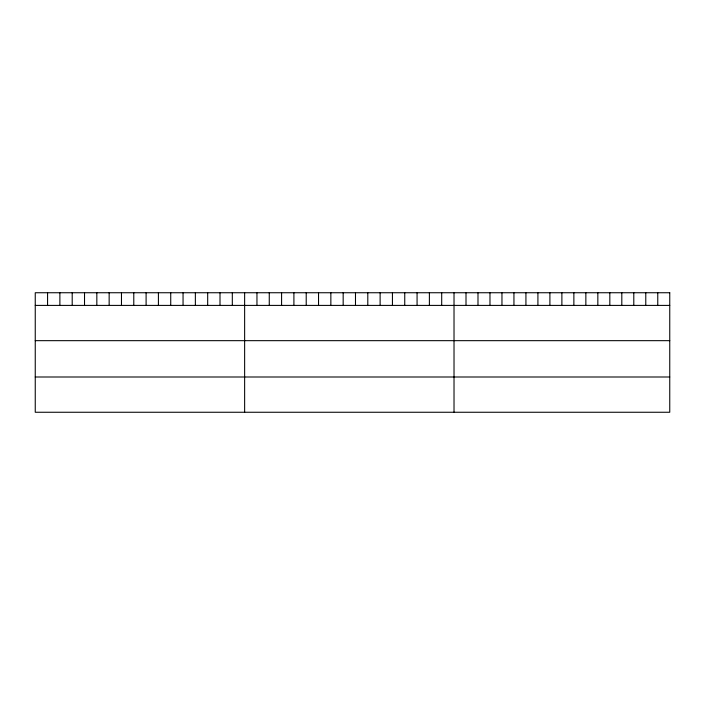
<?xml version="1.0" encoding="UTF-8"?>
<svg xmlns="http://www.w3.org/2000/svg" width="705" height="705" viewBox="0 0 705 705"><rect width="100%" height="100%" fill="white"/><g stroke="black" fill="none" stroke-linecap="round" stroke-linejoin="round"><path stroke-width="1.06" d="M35.25 305.406L669.75 305.406M35.25 340.665L669.75 340.665M35.25 376.999L669.75 376.999M657.765 292.742L657.765 305.406M645.78 292.742L645.78 305.406M633.795 292.742L633.795 305.406M621.81 292.742L621.81 305.406M609.825 292.742L609.825 305.406M597.84 292.742L597.84 305.406M585.855 292.742L585.855 305.406M573.87 292.742L573.87 305.406M561.885 292.742L561.885 305.406M549.9 292.742L549.9 305.406M537.915 292.742L537.915 305.406M525.93 292.742L525.93 305.406M513.945 292.742L513.945 305.406M501.96 292.742L501.96 305.406M489.975 292.742L489.975 305.406M477.99 292.742L477.99 305.406M466.005 292.742L466.005 305.406M454.02 292.742L454.02 412.258M441.7 292.742L441.7 305.406M429.389 292.742L429.389 305.406M417.069 292.742L417.069 305.406M404.749 292.742L404.749 305.406M392.438 292.742L392.438 305.406M380.118 292.742L380.118 305.406M367.798 292.742L367.798 305.406M355.487 292.742L355.487 305.406M343.168 292.742L343.168 305.406M330.856 292.742L330.856 305.406M318.537 292.742L318.537 305.406M306.217 292.742L306.217 305.406M293.906 292.742L293.906 305.406M281.586 292.742L281.586 305.406M269.266 292.742L269.266 305.406M256.955 292.742L256.955 305.406M244.635 292.742L244.635 412.258M232.315 292.742L232.315 305.406M220.004 292.742L220.004 305.406M207.684 292.742L207.684 305.406M195.364 292.742L195.364 305.406M183.053 292.742L183.053 305.406M170.733 292.742L170.733 305.406M158.413 292.742L158.413 305.406M146.102 292.742L146.102 305.406M133.783 292.742L133.783 305.406M121.472 292.742L121.472 305.406M109.152 292.742L109.152 305.406M96.832 292.742L96.832 305.406M84.521 292.742L84.521 305.406M72.201 292.742L72.201 305.406M59.881 292.742L59.881 305.406M47.57 292.742L47.57 305.406M669.75 292.742L35.25 292.742L35.25 412.258L669.75 412.258L669.75 292.742"/></g></svg>
